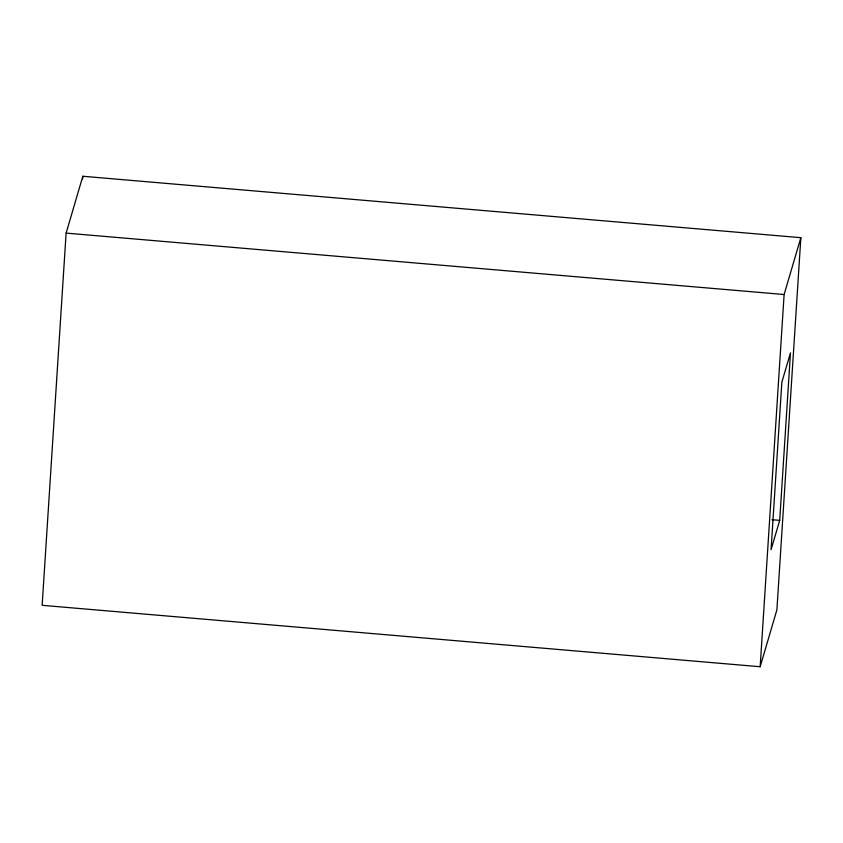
<?xml version="1.0" encoding="UTF-8"?>
<svg xmlns="http://www.w3.org/2000/svg" width="843" height="843" viewBox="0 0 843 843"><rect width="100%" height="100%" fill="white"/><g stroke="black" fill="none" stroke-linecap="round" stroke-linejoin="round"><path stroke-width="1.26" d="M66.112 233.111L42.15 605.316L760.165 666.739L776.888 609.889L800.85 237.684L82.835 176.261L66.112 233.111L784.116 294.523L800.85 237.684M82.667 178.885L82.835 176.261M760.165 666.739L784.116 294.523M779.701 520.363L790.481 352.869L781.851 382.216L771.071 549.71L779.701 520.363L771.967 519.709"/></g></svg>
